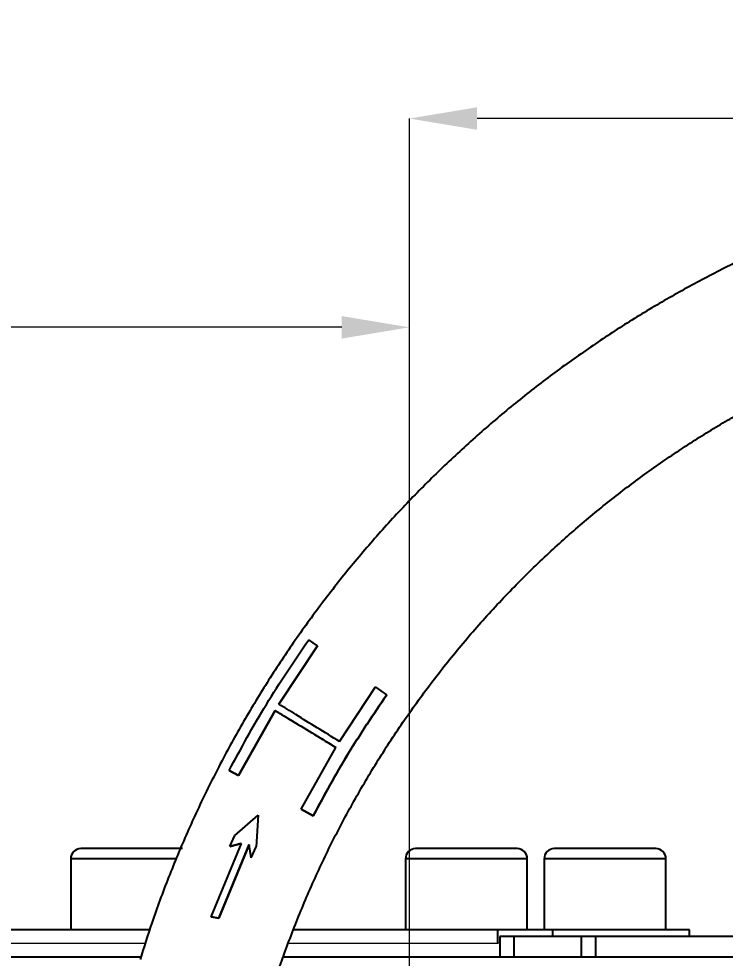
# Model space of a CAD drawing. Header units: millimetres. Extents: x 2371 to 4515, y 843 to 2359.
# Drawn here: x 3045.2 to 3149.6, y 1299.3 to 1438.3 of the extents above; entities that cross this region are included whole.
import ezdxf

# ---------------------------------------------------------------- set-up
doc = ezdxf.new("R2010")
doc.units = ezdxf.units.MM
doc.layers.add('AM_5', color=3, linetype='Continuous', lineweight=25)
doc.styles.add('SLDTEXTSTYLE1', font='txt.shx', dxfattribs={"width": 0.7, "bigfont": 'gbcbig.shx'})
doc.dimstyles.new('SLDDIMSTYLE12$0', dxfattribs={"dimtxt": 12, "dimasz": 10, "dimexe": 0, "dimexo": 0.0625, "dimgap": 0.875, "dimtad": 1, "dimdec": 1, "dimlfac": 1.8, "dimrnd": 1e-09, "dimzin": 12, "dimdsep": 46, "dimtxsty": 'SLDTEXTSTYLE1', "dimcen": 0.09, "dimdle": 8.16, "dimclrd": 3, "dimclre": 3, "dimadec": 0, "dimazin": 3, "dimtfac": 1, "dimtdec": 1, "dimtofl": 0, "dimtmove": 0, "dimatfit": 3, "dimfxl": 0, "dimfrac": 2, "dimtolj": 1, "dimlwd": 5, "dimlwe": 5, "dimarcsym": 0})

# ---------------------------------------------------------------- blocks, each defined once
blk = doc.blocks.new('*D56')
at = {"layer": 'AM_5', "color": 3, "linetype": 'Continuous', "lineweight": 5, "transparency": 16777216}
for p, q in [((3102.91, 1282.07), (3102.91, 1423.52)), ((3215.84, 1423.52), (3112.91, 1423.52))]:
    blk.add_line(p, q, dxfattribs=at)
at = {"layer": 'AM_5', "color": 3, "lineweight": 5, "transparency": 16777216}
blk.add_line((3225.84, 1387.73), (3225.84, 1423.52), dxfattribs=at)
at = {"layer": 'AM_5', "color": 3, "transparency": 16777216}
for points in [[(3112.91, 1425.19), (3112.91, 1421.86), (3102.91, 1423.52)], [(3215.84, 1425.19), (3215.84, 1421.86), (3225.84, 1423.52)]]:
    blk.add_solid(points, dxfattribs=at)
at = {"layer": 'Defpoints', "color": 0, "transparency": 16777216}
for p in [(3102.91, 1423.52), (3225.84, 1387.67), (3102.91, 1282)]:
    blk.add_point(p, dxfattribs=at)
at = {"layer": 'AM_5', "color": 0, "transparency": 16777216, "insert": (3164.38, 1430.4), "char_height": 12, "attachment_point": 5, "style": 'SLDTEXTSTYLE1'}
blk.add_mtext('\\A1;123', dxfattribs=at)
blk = doc.blocks.new('*D57')
at = {"layer": 'AM_5', "color": 3, "linetype": 'Continuous', "lineweight": 5, "transparency": 16777216}
for p, q in [((2940.41, 1224.61), (2940.41, 1392.64)), ((3092.91, 1392.64), (2950.41, 1392.64))]:
    blk.add_line(p, q, dxfattribs=at)
at = {"layer": 'AM_5', "color": 3, "lineweight": 5, "transparency": 16777216}
blk.add_line((3102.91, 1279.79), (3102.91, 1392.64), dxfattribs=at)
at = {"layer": 'AM_5', "color": 3, "transparency": 16777216}
for points in [[(2950.41, 1394.3), (2950.41, 1390.97), (2940.41, 1392.64)], [(3092.91, 1394.3), (3092.91, 1390.97), (3102.91, 1392.64)]]:
    blk.add_solid(points, dxfattribs=at)
at = {"layer": 'Defpoints', "color": 0, "transparency": 16777216}
for p in [(2940.41, 1392.64), (3102.91, 1279.72), (2940.41, 1224.55)]:
    blk.add_point(p, dxfattribs=at)
at = {"layer": 'AM_5', "color": 0, "transparency": 16777216, "insert": (3021.66, 1399.51), "char_height": 12, "attachment_point": 5, "style": 'SLDTEXTSTYLE1'}
blk.add_mtext('\\A1;165', dxfattribs=at)

msp = doc.modelspace()

# ---------------------------------------------------------------- linework, layer by layer
at = {"color": 7, "linetype": 'Continuous', "lineweight": 25}
for p, q in [((3089.311, 1345.511), (3088.022, 1346.416)), ((3083.625, 1336.895), (3089.311, 1345.511)), ((3089.311, 1345.509), (3083.625, 1336.893)), ((3089.311, 1345.511), (3089.311, 1345.509)), ((3092.578, 1331.382), (3097.906, 1339.455)), ((3099.569, 1338.281), (3097.906, 1339.455)), ((3099.569, 1338.281), (3099.569, 1338.276)), ((3077.631, 1326.333), (3083.048, 1335.954)), ((3083.048, 1335.951), (3077.631, 1326.331)), ((3083.048, 1335.951), (3083.048, 1335.954)), ((3086.902, 1321.37), (3092.038, 1330.499)), ((3076.241, 1327.074), (3077.631, 1326.333)), ((3076.241, 1327.072), (3076.241, 1327.074)), ((3077.631, 1326.331), (3076.241, 1327.072)), ((3077.631, 1326.333), (3077.631, 1326.331)), ((3077.103, 1317.477), (3080.531, 1320.471)), ((3080.531, 1320.471), (3080.231, 1315.792)), ((3080.531, 1320.468), (3080.231, 1315.788)), ((3080.531, 1320.468), (3080.531, 1320.471)), ((3086.902, 1321.366), (3086.902, 1321.37)), ((3086.902, 1321.37), (3088.695, 1320.408)), ((3088.695, 1320.402), (3086.902, 1321.366)), ((3088.695, 1320.408), (3088.695, 1320.402)), ((3076.373, 1315.862), (3077.103, 1317.477)), ((3073.597, 1305.437), (3078.086, 1316.308)), ((3074.713, 1305.271), (3079.222, 1316.139)), ((3079.222, 1316.136), (3074.713, 1305.267)), ((3076.373, 1315.862), (3078.049, 1316.313)), ((3078.049, 1316.31), (3076.373, 1315.859)), ((3076.373, 1315.859), (3076.373, 1315.862)), ((3078.049, 1316.313), (3078.086, 1316.308)), ((3078.049, 1316.313), (3078.049, 1316.31)), ((3079.222, 1316.139), (3079.222, 1316.136)), ((3079.506, 1314.181), (3079.222, 1316.139)), ((3079.506, 1314.177), (3079.222, 1316.136)), ((3079.506, 1314.181), (3080.231, 1315.792)), ((3080.231, 1315.792), (3080.231, 1315.788)), ((3052.838, 1314.036), (3052.838, 1303.536)), ((3068.415, 1314.036), (3052.838, 1314.036)), ((3079.506, 1314.177), (3079.506, 1314.181)), ((3102.335, 1314.036), (3102.335, 1303.536)), ((3120.335, 1314.036), (3102.335, 1314.036)), ((3120.335, 1303.536), (3120.335, 1314.036)), ((3122.838, 1314.036), (3122.838, 1303.536)), ((3140.838, 1314.036), (3122.838, 1314.036)), ((3140.838, 1303.536), (3140.838, 1314.036)), ((3073.597, 1305.437), (3074.713, 1305.271)), ((3073.597, 1305.434), (3073.597, 1305.437)), ((3074.713, 1305.267), (3073.597, 1305.434)), ((3074.713, 1305.271), (3074.713, 1305.267)), ((3064.493, 1303.536), (2979.338, 1303.536)), ((3116.006, 1303.536), (3085.752, 1303.536)), ((3116.006, 1301.536), (3116.006, 1303.536)), ((3124.063, 1303.536), (3116.006, 1303.536)), ((3144.338, 1303.536), (3124.063, 1303.536)), ((3124.063, 1303.536), (3124.063, 1302.536)), ((3144.338, 1302.536), (3144.338, 1303.536)), ((3118.406, 1302.536), (3116.285, 1302.536)), ((3116.285, 1302.536), (3116.285, 1299.536)), ((3128.306, 1302.536), (3118.406, 1302.536)), ((3118.406, 1299.536), (3118.406, 1302.536)), ((3128.306, 1302.536), (3128.306, 1299.536)), ((3130.427, 1302.536), (3128.306, 1302.536)), ((3130.427, 1302.536), (3130.427, 1299.536)), ((3151.64, 1302.536), (3130.427, 1302.536))]:
    msp.add_line(p, q, dxfattribs=at)
at = {"color": 144, "linetype": 'Continuous', "lineweight": 18}
for p, q in [((3007.39, 1301.536), (3063.848, 1301.536)), ((3084.993, 1301.536), (3116.006, 1301.536)), ((3116.285, 1301.536), (3116.006, 1301.536))]:
    msp.add_line(p, q, dxfattribs=at)
at = {"color": 7, "linetype": 'Continuous', "lineweight": 25}
for centre, start, end in [((3054.338, 1314.036), 90, 180), ((3103.835, 1314.036), 90, 180), ((3118.835, 1314.036), 0, 90), ((3124.338, 1314.036), 90, 180), ((3139.338, 1314.036), 0, 90)]:
    msp.add_arc(centre, 1.5, start, end, dxfattribs=at)
for points, knots in [([(3225.482, 1078.805), (3228.043, 1078.83), (3231.623, 1078.865), (3236.892, 1079.144), (3241.357, 1079.479), (3246.673, 1080.044), (3252.242, 1080.818), (3258.055, 1081.828), (3264.026, 1083.084), (3270.102, 1084.595), (3276.24, 1086.365), (3282.406, 1088.399), (3288.569, 1090.699), (3294.706, 1093.264), (3300.794, 1096.094), (3306.814, 1099.188), (3312.746, 1102.543), (3318.575, 1106.155), (3324.285, 1110.021), (3329.861, 1114.135), (3335.288, 1118.492), (3340.554, 1123.086), (3345.645, 1127.911), (3350.55, 1132.958), (3355.257, 1138.221), (3359.755, 1143.691), (3364.033, 1149.36), (3368.081, 1155.217), (3371.891, 1161.253), (3375.453, 1167.459), (3378.758, 1173.824), (3381.799, 1180.336), (3384.568, 1186.986), (3387.058, 1193.76), (3389.264, 1200.648), (3391.178, 1207.637), (3392.797, 1214.714), (3394.115, 1221.868), (3395.128, 1229.085), (3395.832, 1236.352), (3396.225, 1243.656), (3396.304, 1250.984), (3396.067, 1258.322), (3395.513, 1265.657), (3394.641, 1272.974), (3393.45, 1280.261), (3391.942, 1287.504), (3390.117, 1294.689), (3387.977, 1301.802), (3385.523, 1308.829), (3382.758, 1315.758), (3379.685, 1322.574), (3376.308, 1329.265), (3372.631, 1335.816), (3368.657, 1342.216), (3364.392, 1348.452), (3359.841, 1354.51), (3355.009, 1360.378), (3349.902, 1366.045), (3344.525, 1371.497), (3339.078, 1376.545), (3333.605, 1381.197), (3328.147, 1385.466), (3322.522, 1389.509), (3316.74, 1393.317), (3310.813, 1396.885), (3304.75, 1400.207), (3298.565, 1403.278), (3292.268, 1406.091), (3285.874, 1408.643), (3279.399, 1410.929), (3272.862, 1412.945), (3266.287, 1414.688), (3259.714, 1416.153), (3253.22, 1417.334), (3246.93, 1418.231), (3241.407, 1418.815), (3236.524, 1419.182), (3231.7, 1419.422), (3225.725, 1419.539), (3220.209, 1419.429), (3214.939, 1419.157), (3210.475, 1418.82), (3205.159, 1418.255), (3199.59, 1417.481), (3193.776, 1416.471), (3187.805, 1415.215), (3181.729, 1413.705), (3175.591, 1411.934), (3169.426, 1409.9), (3163.262, 1407.6), (3157.126, 1405.035), (3151.038, 1402.205), (3145.018, 1399.111), (3139.085, 1395.756), (3133.256, 1392.144), (3127.546, 1388.278), (3121.971, 1384.164), (3116.544, 1379.807), (3111.278, 1375.213), (3106.187, 1370.388), (3101.282, 1365.341), (3096.575, 1360.078), (3092.077, 1354.608), (3087.799, 1348.94), (3083.75, 1343.082), (3079.94, 1337.046), (3076.379, 1330.84), (3073.074, 1324.475), (3070.031, 1317.963), (3067.269, 1311.312), (3064.932, 1305.03), (3063.654, 1300.924), (3063.09, 1299.116)], [0, 0, 0, 0, 0.0102074, 0.014274, 0.021037, 0.0280561, 0.0355867, 0.0434511, 0.0515783, 0.0599113, 0.0684099, 0.0770439, 0.085791, 0.0946336, 0.1035582, 0.112554, 0.1216124, 0.1307262, 0.1398897, 0.1490979, 0.1583469, 0.1676331, 0.1769537, 0.1863062, 0.1956884, 0.2050985, 0.2145348, 0.2239961, 0.233481, 0.2429885, 0.2525178, 0.262068, 0.2716385, 0.2812287, 0.2908382, 0.3004664, 0.3101132, 0.3197782, 0.3294613, 0.3391624, 0.3488814, 0.3586183, 0.3683733, 0.3781464, 0.387938, 0.3977483, 0.4075776, 0.4174265, 0.4272956, 0.4371854, 0.4470968, 0.4570307, 0.4669882, 0.4769704, 0.486979, 0.4970156, 0.5070822, 0.5171812, 0.5273154, 0.5374882, 0.5477037, 0.5569145, 0.5661226, 0.5753266, 0.5845258, 0.5937191, 0.6029052, 0.6120821, 0.6212471, 0.6303962, 0.6395236, 0.6486197, 0.6576679, 0.6666375, 0.6754633, 0.6839789, 0.6919633, 0.6976055, 0.7035012, 0.7112199, 0.7214273, 0.7254939, 0.7322569, 0.739276, 0.7468066, 0.754671, 0.7627982, 0.7711312, 0.7796298, 0.7882638, 0.7970109, 0.8058535, 0.8147781, 0.8237739, 0.8328323, 0.8419461, 0.8511096, 0.8603178, 0.8695668, 0.878853, 0.8881736, 0.8975261, 0.9069083, 0.9163184, 0.9257547, 0.935216, 0.9447009, 0.9542084, 0.9637377, 0.9732879, 0.9828584, 0.9924486, 1, 1, 1, 1]), ([(3117.331, 1145.212), (3116.37, 1146.213), (3113.881, 1148.806), (3110.1, 1153.219), (3105.968, 1158.421), (3102.068, 1163.826), (3098.398, 1169.413), (3094.972, 1175.174), (3091.797, 1181.098), (3088.884, 1187.173), (3086.239, 1193.388), (3083.871, 1199.73), (3081.786, 1206.187), (3079.991, 1212.747), (3078.491, 1219.395), (3077.292, 1226.119), (3076.398, 1232.905), (3075.813, 1239.739), (3075.539, 1246.606), (3075.58, 1253.494), (3075.938, 1260.387), (3076.613, 1267.27), (3077.606, 1274.131), (3078.918, 1280.952), (3080.547, 1287.722), (3082.492, 1294.423), (3084.752, 1301.043), (3087.324, 1307.567), (3090.205, 1313.979), (3093.392, 1320.267), (3096.88, 1326.416), (3100.664, 1332.412), (3104.741, 1338.241), (3109.104, 1343.89), (3113.748, 1349.345), (3118.667, 1354.595), (3123.676, 1359.451), (3128.731, 1363.923), (3133.789, 1368.02), (3139.016, 1371.897), (3144.41, 1375.528), (3148.886, 1378.325), (3151.61, 1379.822), (3152.436, 1380.276)], [0, 0, 0, 0, 0.0151775, 0.0393292, 0.0635604, 0.0878663, 0.1122429, 0.1366868, 0.161195, 0.1857649, 0.2103945, 0.2350819, 0.2598255, 0.2846241, 0.3094766, 0.3343824, 0.3593409, 0.3843518, 0.409415, 0.4345306, 0.4596989, 0.4849206, 0.5101965, 0.5355275, 0.5609152, 0.5863611, 0.6118672, 0.6374358, 0.6630699, 0.6887726, 0.714548, 0.7404006, 0.7663359, 0.7923603, 0.8184816, 0.8447092, 0.8710544, 0.8948026, 0.918543, 0.942272, 0.9659875, 0.9896862, 1, 1, 1, 1]), ([(3076.241, 1327.074), (3078.027, 1330.37), (3081.628, 1337.015), (3085.88, 1343.265), (3088.022, 1346.416)], [0, 0, 0, 0, 0.4959948, 1, 1, 1, 1]), ([(3088.695, 1320.408), (3090.352, 1323.472), (3093.674, 1329.614), (3097.601, 1335.388), (3099.569, 1338.281)], [0, 0, 0, 0, 0.498853, 1, 1, 1, 1]), ([(3099.569, 1338.276), (3097.605, 1335.389), (3093.678, 1329.615), (3090.356, 1323.473), (3088.695, 1320.402)], [0, 0, 0, 0, 0.4999997, 1, 1, 1, 1]), ([(3092.578, 1331.382), (3091.479, 1332.06), (3089.281, 1333.415), (3086.08, 1335.387), (3084.427, 1336.402), (3083.625, 1336.895)], [0, 0, 0, 0, 0.3399037, 0.6798075, 1, 1, 1, 1]), ([(3083.048, 1335.954), (3083.908, 1335.433), (3085.627, 1334.393), (3088.861, 1332.43), (3091, 1331.13), (3092.038, 1330.499)], [0, 0, 0, 0, 0.3398837, 0.6797674, 1, 1, 1, 1]), ([(3092.038, 1330.495), (3091.109, 1331.059), (3089.253, 1332.188), (3086.338, 1333.958), (3084.276, 1335.208), (3083.3, 1335.799), (3083.048, 1335.951)], [0, 0, 0, 0, 0.2986442, 0.5972884, 0.8959326, 1, 1, 1, 1]), ([(3069.338, 1315.536), (3069.338, 1315.536), (3068.547, 1315.536), (3065.734, 1315.536), (3063.827, 1315.536), (3059.848, 1315.536), (3057.941, 1315.536), (3055.128, 1315.536), (3054.338, 1315.536), (3054.338, 1315.536)], [0, 0, 0, 0, 0.25, 0.25, 0.5, 0.5, 0.75, 0.75, 1, 1, 1, 1]), ([(3118.835, 1315.536), (3118.835, 1315.536), (3118.395, 1315.536), (3116.747, 1315.536), (3115.576, 1315.536), (3112.835, 1315.536), (3111.327, 1315.536), (3108.417, 1315.536), (3107.081, 1315.536), (3106.032, 1315.536)], [0, 0, 0, 0, 0.25, 0.25, 0.5, 0.5, 0.75, 0.75, 1, 1, 1, 1]), ([(3131.838, 1315.536), (3129.848, 1315.536), (3127.941, 1315.536), (3125.128, 1315.536), (3124.338, 1315.536), (3124.338, 1315.536)], [0, 0, 0, 0, 0.5, 0.5, 1, 1, 1, 1]), ([(3139.338, 1315.536), (3139.338, 1315.536), (3138.547, 1315.536), (3135.734, 1315.536), (3133.827, 1315.536), (3131.838, 1315.536)], [0, 0, 0, 0, 0.5, 0.5, 1, 1, 1, 1]), ([(2964.838, 1299.536), (2968.267, 1299.536), (2975.168, 1299.536), (2986.331, 1299.536), (2998.113, 1299.536), (3010.48, 1299.536), (3023.31, 1299.536), (3036.453, 1299.536), (3049.779, 1299.536), (3058.731, 1299.536), (3063.205, 1299.536), (3063.221, 1299.536)], [0, 0, 0, 0, 0.06243374, 0.12563626, 0.1895559, 0.25450249, 0.31974305, 0.38521897, 0.45069267, 0.51593324, 0.51616875, 0.51616875, 0.51616875, 0.51616875]), ([(3084.265, 1299.536), (3085.998, 1299.536), (3091.992, 1299.536), (3102.096, 1299.536), (3114.39, 1299.536), (3126.345, 1299.536), (3137.937, 1299.536), (3147.794, 1299.536), (3153.489, 1299.536), (3155.681, 1299.536), (3155.681, 1299.536), (3155.681, 1299.536), (3155.681, 1299.536), (3157.621, 1299.536), (3159.56, 1299.536), (3161.499, 1299.536)], [0.61918162, 0.61918162, 0.61918162, 0.61918162, 0.64479941, 0.70800246, 0.77043795, 0.83287112, 0.89607421, 0.95999385, 1, 1, 1, 1.00000001, 1.00000001, 1.00000001, 1.03538951, 1.03538951, 1.03538951, 1.03538951])]:
    msp.add_open_spline(points, degree=3, knots=knots, dxfattribs=at)
msp.add_open_spline([(3106.032, 1315.536), (3104.625, 1315.536), (3103.835, 1315.536), (3103.835, 1315.536)], degree=3, dxfattribs=at)

# ---------------------------------------------------------------- dimensions: what is measured, and where the dimension line sits
at = {"layer": 'AM_5'}
dim = msp.add_linear_dim(base=(3102.915, 1423.524), p1=(3225.838, 1387.67), p2=(3102.915, 1282.003), text='123', dimstyle='SLDDIMSTYLE12$0', override={"dimlfac": 1}, dxfattribs=at)
dim.commit()
dim.dimension.update_dxf_attribs({"geometry": '*D56', "text_midpoint": (3164.376, 1423.524), "dimtype": 160})
dim = msp.add_linear_dim(base=(2940.415, 1392.638), p1=(3102.915, 1279.723), p2=(2940.415, 1224.547), angle=360, text='165', dimstyle='SLDDIMSTYLE12$0', override={"dimlfac": 1}, dxfattribs=at)
dim.commit()
dim.dimension.update_dxf_attribs({"geometry": '*D57', "text_midpoint": (3021.665, 1392.638), "dimtype": 160})

doc.saveas('drawing.dxf')
